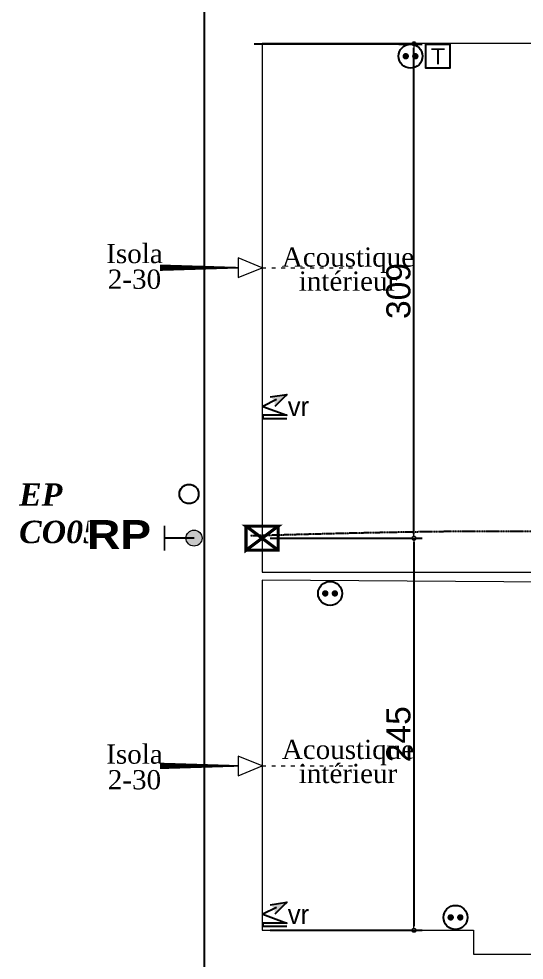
# Model space of a CAD drawing. Header units: millimetres. Extents: x 454430 to 532383, y -370512 to -310890.
# Drawn here: x 459463 to 462618, y -355325 to -349450 of the extents above; entities that cross this region are included whole.
import ezdxf

# ---------------------------------------------------------------- set-up
doc = ezdxf.new("R2010")
doc.units = ezdxf.units.MM
doc.set_wipeout_variables(frame=1)
doc.linetypes.add('ACAD_ISO03W100', pattern=[30, 12, -18])
doc.linetypes.add('prlm_ef', pattern=[0.165, 0.1, -0.065])
doc.layers.add('_GAZELEC-BOITE INCORPO', color=36, linetype='Continuous', lineweight=18)
for name, color, linetype in [('prlm-EAU-EF', 161, 'Continuous'), ('prlm-EAU-EPEXT', 145, 'Continuous'), ('prlm-ELEC-CFA', 181, 'Continuous'), ('prlm-ELEC-CFO', 201, 'Continuous'), ('prlm-VMC', 93, 'Continuous')]:
    doc.layers.add(name, color=color, linetype=linetype)
doc.layers.add('prlm-xpoly', color=7, linetype='Continuous', plot=False)
doc.layers.add('prlm-ZEROPLOT', color=254, linetype='Continuous', plot=False)
doc.styles.add('Arial', font='arial.ttf')
doc.styles.add('prlm-eau-ef', font='ariblk.ttf', dxfattribs={"height": 18})
doc.styles.add('prlm-eau-ep', font='timesbi.ttf', dxfattribs={"height": 18})
doc.styles.add('prlm-elec-cfo', font='comic.ttf', dxfattribs={"height": 12})
doc.styles.add('prlm-vmc', font='pala.ttf', dxfattribs={"height": 14})
doc.styles.get("Standard").update_dxf_attribs({"font": 'arial.ttf'})
doc.dimstyles.new('200', dxfattribs={"dimtxt": 150, "dimasz": 25, "dimexe": 50, "dimexo": 50, "dimgap": 20, "dimtad": 1, "dimdec": 0, "dimlfac": 0.1, "dimdsep": 46, "dimtxsty": 'Arial', "dimblk1": 'DOTBLANK', "dimblk2": 'DOTBLANK', "dimsah": 1, "dimcen": 25, "dimclrd": 5, "dimclre": 5, "dimadec": 0, "dimazin": 0, "dimtfac": 1, "dimtdec": 0, "dimtmove": 0, "dimatfit": 3, "dimldrblk": 'DOTBLANK', "dimfxl": 50, "dimtolj": 1, "dimtzin": 0, "dimarcsym": 0})

# ---------------------------------------------------------------- blocks, each defined once
blk = doc.blocks.new('xi.VR')
at = {"layer": 'prlm-ELEC-CFO', "lineweight": 5}
blk.add_hatch(color=0, dxfattribs=at).paths.add_polyline_path([(-3, 6), (-0.1, 3.7), (0, 0), (7.5, 7.5)])
at = {"layer": 'prlm-ELEC-CFO', "color": 0}
for points in [[(-3, 6), (7.5, 7.5), (0, 0)], [(0.95, 4.23), (-7.5, 0), (7.5, -5.5), (-7.5, -5.5), (-7.5, -7.5), (7.5, -7.5)]]:
    blk.add_lwpolyline(points, dxfattribs=at)
blk = doc.blocks.new('xi.PC')
at = {"color": 0, "lineweight": 5}
blk.add_wipeout([(-7.5, -7.5), (7.5, -7.5), (7.5, 7.5), (-7.5, 7.5)], dxfattribs=at).dxf.layer = 'prlm-ELEC-CFO'
at = {"layer": 'prlm-ELEC-CFO', "color": 0, "linetype": 'ByBlock', "lineweight": 5, "const_width": 2}
for points in [[(-4, 0, 1), (-2, 0, 1)], [(2, 0, 1), (4, 0, 1)]]:
    blk.add_lwpolyline(points, format="xyb", close=True, dxfattribs=at)
at = {"layer": 'prlm-ELEC-CFO', "color": 0, "linetype": 'ByBlock', "lineweight": -2}
blk.add_circle((0, 0), 7.5, dxfattribs=at)
blk = doc.blocks.new('xi.epext')
at = {"layer": 'prlm-EAU-EPEXT', "color": 0, "linetype": 'ByBlock', "lineweight": -2}
blk.add_circle((0, 0), 5, dxfattribs=at)
blk = doc.blocks.new('xi.EA')
at = {"layer": 'prlm-VMC', "color": 0, "linetype": 'ByBlock', "lineweight": 5, "flags": 128}
blk.add_lwpolyline([(-6.17, -15), (6.17, -15), (0, 0)], close=True, dxfattribs=at)
at = {"layer": 'prlm-VMC', "color": 0, "linetype": 'ByBlock', "lineweight": -2, "flags": 128}
blk.add_lwpolyline([(0, -15, 1, 4, 0), (0, -63.63, 1, 1, 0)], format="xyseb", dxfattribs=at)
at = {"layer": 'prlm-VMC', "color": 0, "linetype": 'ByBlock', "lineweight": 5}
blk.add_solid([(0, 0), (6.17, -15), (-6.17, -15), (0, 0)], dxfattribs=at)
at = {"layer": 'prlm-ZEROPLOT', "color": 250, "linetype": 'ACAD_ISO03W100', "lineweight": 0, "ltscale": 0.2}
blk.add_lwpolyline([(0, 0), (0, 60)], dxfattribs=at)
blk = doc.blocks.new('xi.rp')
at = {"layer": 'prlm-EAU-EF', "lineweight": 5}
h = blk.add_hatch(color=0, dxfattribs=at)
edge = h.paths.add_edge_path()
edge.add_arc((0, 5), 5, 0, 360)
at = {"layer": 'prlm-EAU-EF', "color": 0, "const_width": 1, "flags": 128}
blk.add_lwpolyline([(-7.82, 23.46), (7.82, 23.46)], dxfattribs=at)
at = {"layer": 'prlm-EAU-EF', "color": 0, "flags": 128}
blk.add_lwpolyline([(0, 5), (0, 23.46)], dxfattribs=at)
at = {"layer": 'prlm-EAU-EF', "color": 0, "lineweight": 5}
blk.add_circle((0, 5), 5, dxfattribs=at)
blk = doc.blocks.new('xi.TEL')
at = {"layer": 'prlm-ELEC-CFA', "color": 0, "linetype": 'ByBlock', "lineweight": -2, "flags": 128}
blk.add_lwpolyline([(-7.5, 7.5), (7.5, 7.5), (7.5, -7.5), (-7.5, -7.5)], close=True, dxfattribs=at)
at = {"layer": 'prlm-ELEC-CFA', "color": 0, "linetype": 'ByBlock', "insert": (0, 0), "char_height": 10, "width": 11.36, "attachment_point": 5}
blk.add_mtext('{\\fVerdana|b0|i0|c0|p34;T}', dxfattribs=at)
blk = doc.blocks.new('_DOTBLANK')
at = {"color": 0, "linetype": 'ByBlock'}
blk.add_line((-0.5, 0), (-1, 0), dxfattribs=at)
blk.add_circle((0, 0), 0.5, dxfattribs=at)
blk = doc.blocks.new('*D218')
at = {"layer": '_GAZELEC-BOITE INCORPO', "color": 5, "lineweight": -2, "transparency": 16777216}
for p, q in [((460931.7, -349606.2), (461979.9, -349606.2)), ((461929.9, -352666.4), (461929.9, -349631.2)), ((461031.6, -352691.4), (461979.9, -352691.4))]:
    blk.add_line(p, q, dxfattribs=at)
at = {"layer": '_GAZELEC-BOITE INCORPO', "color": 5, "lineweight": -2, "transparency": 16777216, "xscale": 25, "yscale": 25, "zscale": 25}
for p, rotation in [((461929.9, -349606.2), 90), ((461929.9, -352691.4), 270)]:
    blk.add_blockref('_DOTBLANK', p, dxfattribs=dict(at, rotation=rotation))
at = {"layer": '_GAZELEC-BOITE INCORPO', "color": 0, "transparency": 16777216, "insert": (461833.3, -351148.8), "char_height": 150, "attachment_point": 5, "rotation": 90, "style": 'Arial'}
blk.add_mtext('\\A1;309', dxfattribs=at)
blk = doc.blocks.new('*D219')
at = {"layer": '_GAZELEC-BOITE INCORPO', "color": 5, "lineweight": -2, "transparency": 16777216}
for p, q in [((461031.9, -352691.2), (461979.9, -352691.2)), ((461929.9, -352716.2), (461929.9, -355113.8)), ((461031.9, -355138.8), (461979.9, -355138.8))]:
    blk.add_line(p, q, dxfattribs=at)
at = {"layer": '_GAZELEC-BOITE INCORPO', "color": 5, "lineweight": -2, "transparency": 16777216, "xscale": 25, "yscale": 25, "zscale": 25}
for p, rotation in [((461929.9, -352691.2), 90), ((461929.9, -355138.8), 270)]:
    blk.add_blockref('_DOTBLANK', p, dxfattribs=dict(at, rotation=rotation))
at = {"layer": '_GAZELEC-BOITE INCORPO', "color": 0, "transparency": 16777216, "insert": (461833.3, -353915), "char_height": 150, "attachment_point": 5, "rotation": 90, "style": 'Arial'}
blk.add_mtext('\\A1;245', dxfattribs=at)

msp = doc.modelspace()

# ---------------------------------------------------------------- linework, layer by layer
at = {"layer": '_GAZELEC-BOITE INCORPO', "const_width": 20}
msp.add_lwpolyline([(460881.9, -352716.2), (460881.9, -352766.2), (461081.9, -352766.2), (461081.9, -352616.2), (460881.9, -352616.2), (460881.9, -352766.2), (461081.9, -352616.2), (460881.9, -352616.2), (461081.9, -352766.2)], dxfattribs=at)
at = {"layer": 'prlm-xpoly', "lineweight": 0}
for points in [[(465205.8, -349603.6), (460981.6, -349603.6), (460981.6, -352903.1), (465205.8, -352903.1), (465205.8, -351703.1), (464535.8, -351703.9), (464535.8, -351653.4), (465205.8, -351653.4)], [(460981.6, -355138.2), (462302.3, -355138.2), (462302.3, -355287.1), (464536.1, -355287.1), (464536.1, -354088.4), (465205.8, -354088.2), (465205.8, -352983.1), (460981.6, -352953.1)]]:
    msp.add_lwpolyline(points, close=True, dxfattribs=at)

# ---------------------------------------------------------------- block references
at = {"layer": 'prlm-EAU-EF', "xscale": 10, "yscale": 10, "zscale": 10, "rotation": 89.999993332397}
msp.add_blockref('xi.rp', (460606.8, -352691.2), dxfattribs=at)
at = {"layer": 'prlm-EAU-EPEXT', "xscale": 11.99999999999999, "yscale": 11.99999999999999, "zscale": 11.99999999999999}
msp.add_blockref('xi.epext', (460525.8, -352416), dxfattribs=at)

# ---------------------------------------------------------------- texts
at = {"layer": 'prlm-EAU-EPEXT', "insert": (459464.9, -352349.1), "char_height": 140, "attachment_point": 1, "style": 'prlm-eau-ep'}
msp.add_mtext_dynamic_manual_height_columns('EP CO05', width=91.584, gutter_width=75, heights=[0], dxfattribs=at)
at = {"layer": 'prlm-VMC', "char_height": 120, "width": 173.979, "attachment_point": 5, "line_spacing_factor": 0.8, "style": 'prlm-vmc', "bg_fill": 3, "box_fill_scale": 1.1, "bg_fill_color": 256, "bg_fill_transparency": 0}
for insert in [(460185.3, -350996), (460185.3, -354119.9)]:
    msp.add_mtext('Isola\\P2-30', dxfattribs=dict(at, insert=insert))

# ---------------------------------------------------------------- next in the draw order: block references
at = {"layer": 'prlm-ELEC-CFO', "xscale": 10, "yscale": 10, "zscale": 10}
for p in [(461908.3, -349683.6), (461406.1, -353036.2), (462188.9, -355058.2)]:
    msp.add_blockref('xi.PC', p, dxfattribs=at)

# ---------------------------------------------------------------- next in the draw order: texts
at = {"layer": 'prlm-EAU-EF', "lineweight": 20, "insert": (460089, -352578.4), "char_height": 180, "attachment_point": 2, "line_spacing_factor": 0.8, "style": 'prlm-eau-ef', "bg_fill": 3, "box_fill_scale": 0.95, "bg_fill_color": 256, "bg_fill_transparency": 0}
msp.add_mtext('RP', dxfattribs=at)
at = {"layer": 'prlm-ELEC-CFO', "lineweight": 20, "char_height": 120, "attachment_point": 5, "line_spacing_factor": 0.8, "style": 'prlm-elec-cfo', "bg_fill": 3, "box_fill_scale": 1.1, "bg_fill_color": 256, "bg_fill_transparency": 0}
for insert in [(461208.8, -351868.9), (461208.8, -355038.8)]:
    msp.add_mtext('vr', dxfattribs=dict(at, insert=insert))
at = {"layer": 'prlm-VMC', "char_height": 120, "width": 236.74, "attachment_point": 2, "line_spacing_factor": 0.75, "style": 'prlm-vmc', "bg_fill": 3, "box_fill_scale": 1.1, "bg_fill_color": 256, "bg_fill_transparency": 0}
for insert in [(461517.9, -350877), (461517.9, -353949.7)]:
    msp.add_mtext('Acoustique intérieur', dxfattribs=dict(at, insert=insert))

# ---------------------------------------------------------------- next in the draw order: linework, layer by layer
at = {"layer": 'prlm-EAU-EF', "linetype": 'prlm_ef'}
msp.add_spline([(467254.7, -354726.9), (467191.3, -354407.4), (467109.5, -354114.8), (466734.4, -353621.9), (463870.1, -352694), (460907.5, -352677.4)], degree=3, dxfattribs=at)
at = {"layer": 'prlm-ZEROPLOT'}
msp.add_lwpolyline([(460621.8, -321130.8), (469528.3, -321130.8), (469528.3, -324327.2), (476621.9, -324326.1), (476621.9, -365259.1), (469151.8, -365259.1), (469147, -363469), (460621.8, -363469)], close=True, dxfattribs=at)

# ---------------------------------------------------------------- next in the draw order: block references
at = {"layer": 'prlm-ELEC-CFA', "xscale": 10, "yscale": 10, "zscale": 10}
msp.add_blockref('xi.TEL', (462079.6, -349683.6), dxfattribs=at)
at = {"layer": 'prlm-ELEC-CFO', "xscale": 10, "yscale": 10, "zscale": 10}
for p in [(461061.6, -351868.9), (461061.6, -355038.8)]:
    msp.add_blockref('xi.VR', p, dxfattribs=at)
at = {"layer": 'prlm-VMC', "xscale": 10, "yscale": 10, "zscale": 10, "rotation": 270.000000000051}
for p in [(460981.8, -351003.5), (460981.8, -354112.7)]:
    msp.add_blockref('xi.EA', p, dxfattribs=at)

# ---------------------------------------------------------------- next in the draw order: dimensions: what is measured, and where the dimension line sits
at = {"layer": '_GAZELEC-BOITE INCORPO'}
for base, p1, p2, picture, middle in [((461929.9, -349606.2), (460981.6, -352691.4), (460881.7, -349606.2), '*D218', (461833.3, -351148.8)), ((461929.9, -355138.8), (460981.9, -352691.2), (460981.9, -355138.8), '*D219', (461833.3, -353915))]:
    dim = msp.add_linear_dim(base=base, p1=p1, p2=p2, angle=90, dimstyle='200', dxfattribs=at)
    dim.commit()
    dim.dimension.update_dxf_attribs({"geometry": picture, "text_midpoint": middle})

doc.saveas('drawing.dxf')
